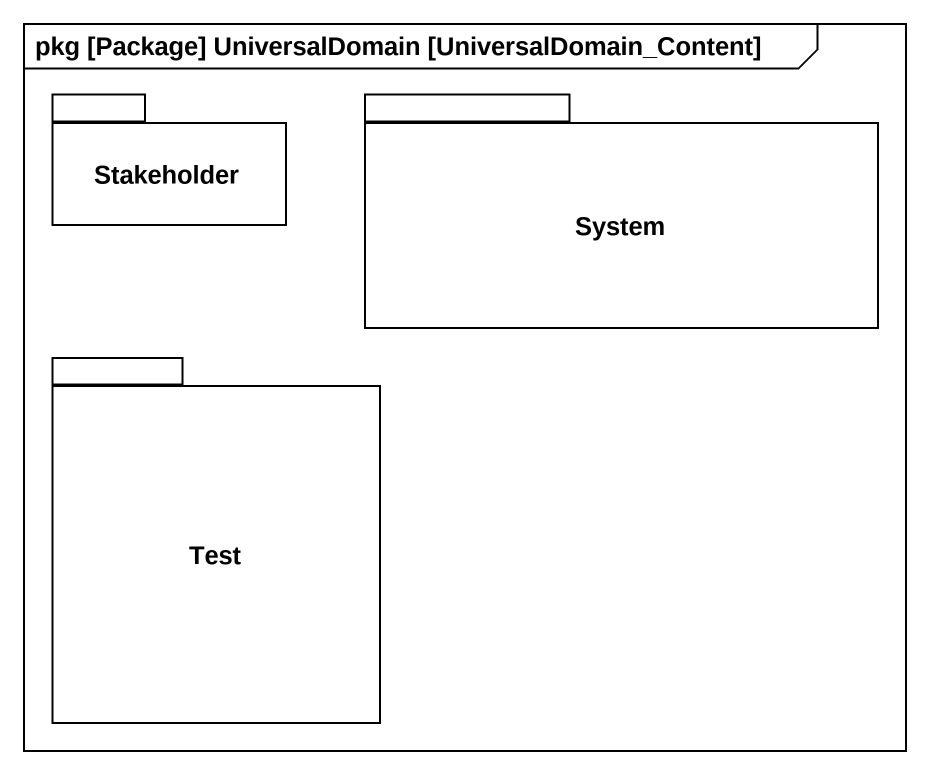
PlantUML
@startuml
mainframe pkg [Package] UniversalDomain [UniversalDomain_Content]
package Stakeholder {
}
package System {
}
package Test {
}
@enduml
